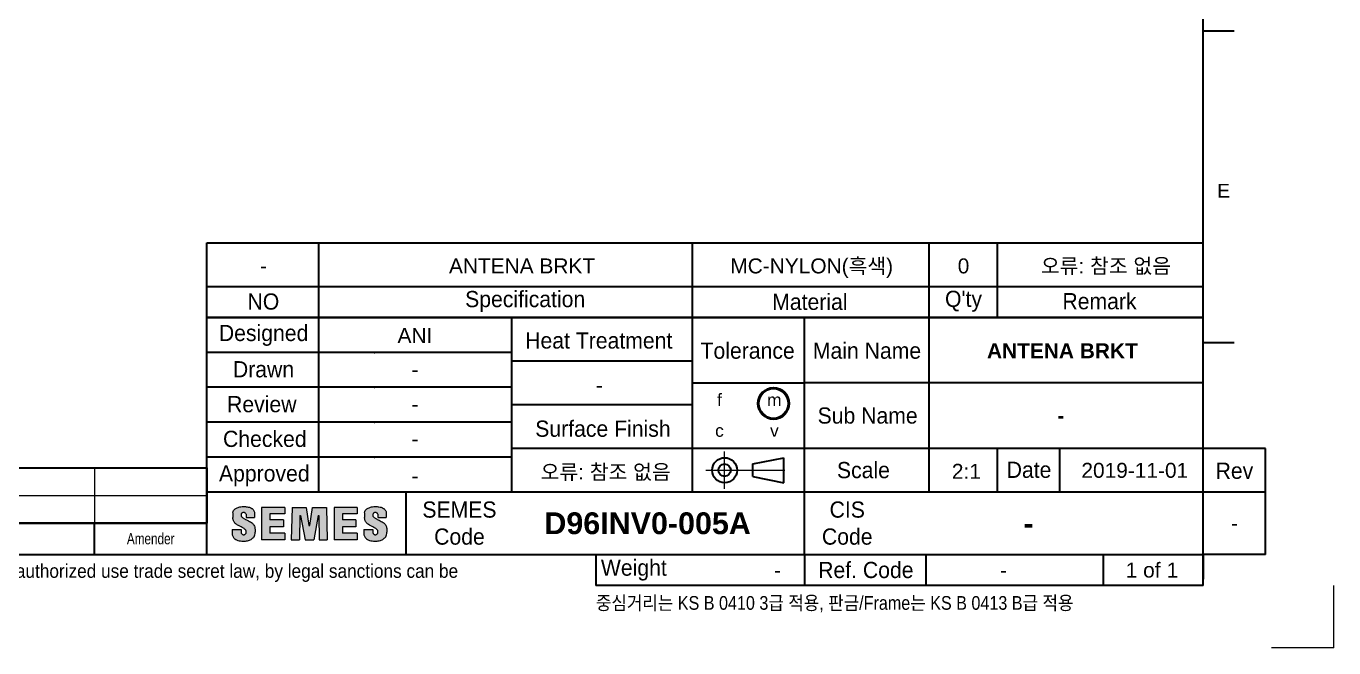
# Model space of a CAD drawing. Header units: millimetres. Extents: x 0 to 210, y 0 to 148.
# Drawn here: x 105 to 210, y 0 to 49.9 of the extents above; entities that cross this region are included whole.
import ezdxf
from ezdxf.enums import TextEntityAlignment as Align

# ---------------------------------------------------------------- set-up
doc = ezdxf.new("R2010")
doc.units = ezdxf.units.MM
doc.header["$LTSCALE"] = 0.5
doc.layers.add('Default', color=7, linetype='Continuous')
doc.layers.add('SLD-0', color=7, linetype='Continuous')
doc.styles.add('SEACAD_Arial', font='arial.ttf')
doc.styles.add('SEACAD_ArialB', font='arialbd.ttf')
doc.styles.add('SEACAD_Gulim', font='gulim.ttc', dxfattribs={"width": 0.9})
doc.styles.add('SEACAD_HY중고딕', font='H2GTRM.TTF', dxfattribs={"width": 0.8})

# ---------------------------------------------------------------- blocks, each defined once
blk = doc.blocks.new('SE')
at = {"layer": 'Default', "color": 7, "linetype": 'Continuous', "lineweight": 15}
for p, q in [((63.49, 14.43), (63.49, 12.21)), ((70.49, 14.43), (70.49, 12.21)), ((110.49, 14.43), (110.49, 12.21)), ((59.5, 12.21), (119.5, 12.21)), ((63.49, 12.21), (63.49, 10)), ((70.49, 12.21), (70.49, 10)), ((110.49, 12.21), (110.49, 10))]:
    blk.add_line(p, q, dxfattribs=at)
at = {"layer": 'Default', "color": 7, "linetype": 'Continuous', "lineweight": 35}
blk.add_lwpolyline([(59.5, 10), (59.5, 14.43), (119.5, 14.43), (119.5, 10), (59.5, 10)], dxfattribs=at)
blk = doc.blocks.new('SEANNOT_GROUP10')
at = {"layer": 'Default', "color": 93, "linetype": 'Continuous', "lineweight": 5, "style": 'SEACAD_Arial'}
blk.add_text('ANI', height=1.2, dxfattribs=at).set_placement((134.82, 25.66), align=Align.TOP_LEFT)
blk = doc.blocks.new('SEANNOT_GROUP11')
at = {"layer": 'Default', "color": 93, "linetype": 'Continuous', "lineweight": 5, "style": 'SEACAD_Arial'}
blk.add_text('-', height=1.2, dxfattribs=at).set_placement((135.94, 22.94), align=Align.TOP_LEFT)
blk = doc.blocks.new('SEANNOT_GROUP12')
at = {"layer": 'Default', "color": 93, "linetype": 'Continuous', "lineweight": 5, "style": 'SEACAD_Arial'}
blk.add_text('-', height=1.2, dxfattribs=at).set_placement((135.94, 20.14), align=Align.TOP_LEFT)
blk = doc.blocks.new('SEANNOT_GROUP13')
at = {"layer": 'Default', "color": 93, "linetype": 'Continuous', "lineweight": 5, "style": 'SEACAD_Arial'}
blk.add_text('-', height=1.2, dxfattribs=at).set_placement((135.94, 17.36), align=Align.TOP_LEFT)
blk = doc.blocks.new('SEANNOT_GROUP14')
at = {"layer": 'Default', "color": 93, "linetype": 'Continuous', "lineweight": 5, "style": 'SEACAD_Arial'}
blk.add_text('-', height=1.2, dxfattribs=at).set_placement((135.94, 14.4), align=Align.TOP_LEFT)
blk = doc.blocks.new('SEANNOT_GROUP15')
at = {"layer": 'Default', "color": 93, "linetype": 'Continuous', "lineweight": 5, "style": 'SEACAD_Arial'}
blk.add_text('-', height=1.2, dxfattribs=at).set_placement((150.74, 21.67), align=Align.TOP_LEFT)
blk = doc.blocks.new('SEANNOT_GROUP16')
at = {"layer": 'Default', "color": 93, "linetype": 'Continuous', "lineweight": 5, "style": 'SEACAD_Arial'}
blk.add_text(' 오류: 참조 없음', height=1.2, dxfattribs=at).set_placement((145.85, 14.71), align=Align.TOP_LEFT)
blk = doc.blocks.new('SEANNOT_GROUP17')
at = {"layer": 'Default', "color": 93, "linetype": 'Continuous', "lineweight": 5, "style": 'SEACAD_ArialB'}
blk.add_text('D96INV0-005A', height=1.75, dxfattribs=at).set_placement((146.61, 10.87), align=Align.TOP_LEFT)
blk = doc.blocks.new('SEANNOT_GROUP18')
at = {"layer": 'Default', "color": 93, "linetype": 'Continuous', "lineweight": 5, "style": 'SEACAD_ArialB'}
blk.add_text('-', height=1.75, dxfattribs=at).set_placement((185.08, 10.87), align=Align.TOP_LEFT)
blk = doc.blocks.new('SEANNOT_GROUP19')
at = {"layer": 'Default', "color": 93, "linetype": 'Continuous', "lineweight": 5, "style": 'SEACAD_ArialB'}
blk.add_text('ANTENA BRKT', height=1.2, dxfattribs=at).set_placement((182.15, 24.43), align=Align.TOP_LEFT)
blk = doc.blocks.new('SEANNOT_GROUP20')
at = {"layer": 'Default', "color": 93, "linetype": 'Continuous', "lineweight": 5, "style": 'SEACAD_ArialB'}
blk.add_text('-', height=1.2, dxfattribs=at).set_placement((187.8, 19.23), align=Align.TOP_LEFT)
blk = doc.blocks.new('SEANNOT_GROUP21')
at = {"layer": 'Default', "color": 93, "linetype": 'Continuous', "lineweight": 5, "style": 'SEACAD_Arial'}
blk.add_text('2019-11-01', height=1.2, dxfattribs=at).set_placement((189.73, 14.84), align=Align.TOP_LEFT)
blk = doc.blocks.new('SEANNOT_GROUP22')
at = {"layer": 'Default', "color": 93, "linetype": 'Continuous', "lineweight": 5, "style": 'SEACAD_Arial'}
blk.add_text('-', height=1.2, dxfattribs=at).set_placement((201.74, 10.6), align=Align.TOP_LEFT)
blk = doc.blocks.new('SEANNOT_GROUP23')
at = {"layer": 'Default', "color": 93, "linetype": 'Continuous', "lineweight": 5, "style": 'SEACAD_Arial'}
blk.add_text('-', height=1.2, dxfattribs=at).set_placement((165.05, 6.84), align=Align.TOP_LEFT)
blk = doc.blocks.new('SEANNOT_GROUP24')
at = {"layer": 'Default', "color": 93, "linetype": 'Continuous', "lineweight": 5, "style": 'SEACAD_Arial'}
blk.add_text('-', height=1.2, dxfattribs=at).set_placement((183.2, 6.84), align=Align.TOP_LEFT)
blk = doc.blocks.new('SEANNOT_GROUP25')
at = {"layer": 'Default', "color": 93, "linetype": 'Continuous', "lineweight": 5, "style": 'SEACAD_Arial'}
for s, p in [('1', (193.28, 6.84)), (' of ', (194.22, 6.84)), ('1', (196.57, 6.84))]:
    blk.add_text(s, height=1.2, dxfattribs=at).set_placement(p, align=Align.TOP_LEFT)
blk = doc.blocks.new('SEANNOT_GROUP26')
at = {"layer": 'Default', "color": 93, "linetype": 'Continuous', "lineweight": 5, "style": 'SEACAD_Arial'}
blk.add_text('MC-NYLON(흑색)', height=1.2, dxfattribs=at).set_placement((161.54, 31.24), align=Align.TOP_LEFT)
blk = doc.blocks.new('SEANNOT_GROUP27')
at = {"layer": 'Default', "color": 93, "linetype": 'Continuous', "lineweight": 5, "style": 'SEACAD_Arial'}
blk.add_text('0', height=1.2, dxfattribs=at).set_placement((179.8, 31.24), align=Align.TOP_LEFT)
blk = doc.blocks.new('SEANNOT_GROUP28')
at = {"layer": 'Default', "color": 93, "linetype": 'Continuous', "lineweight": 5, "style": 'SEACAD_Arial'}
blk.add_text('-', height=1.2, dxfattribs=at).set_placement((123.77, 31.24), align=Align.TOP_LEFT)
blk = doc.blocks.new('SEANNOT_GROUP29')
at = {"layer": 'Default', "color": 93, "linetype": 'Continuous', "lineweight": 5, "style": 'SEACAD_Arial'}
blk.add_text('ANTENA BRKT ', height=1.2, dxfattribs=at).set_placement((138.95, 31.24), align=Align.TOP_LEFT)
blk = doc.blocks.new('SEANNOT_GROUP30')
at = {"layer": 'Default', "color": 93, "linetype": 'Continuous', "lineweight": 5, "style": 'SEACAD_Arial'}
blk.add_text(' 오류: 참조 없음', height=1.2, dxfattribs=at).set_placement((186.02, 31.24), align=Align.TOP_LEFT)
blk = doc.blocks.new('SEANNOT_GROUP31')
at = {"layer": 'Default', "color": 7, "linetype": 'Continuous', "lineweight": 5, "style": 'SEACAD_Arial'}
blk.add_text('f', height=1, dxfattribs=at).set_placement((160.47, 20.39), align=Align.TOP_LEFT)
blk = doc.blocks.new('SEANNOT_GROUP32')
at = {"layer": 'Default', "color": 7, "linetype": 'Continuous', "lineweight": 5, "style": 'SEACAD_Arial'}
blk.add_text('c', height=1, dxfattribs=at).set_placement((160.32, 17.93), align=Align.TOP_LEFT)
blk = doc.blocks.new('SEANNOT_GROUP33')
at = {"layer": 'Default', "color": 7, "linetype": 'Continuous', "lineweight": 5, "style": 'SEACAD_Arial'}
blk.add_text('m', height=1, dxfattribs=at).set_placement((164.49, 20.39), align=Align.TOP_LEFT)
blk = doc.blocks.new('SEANNOT_GROUP34')
at = {"layer": 'Default', "color": 7, "linetype": 'Continuous', "lineweight": 5, "style": 'SEACAD_Arial'}
blk.add_text('v', height=1, dxfattribs=at).set_placement((164.73, 17.93), align=Align.TOP_LEFT)
blk = doc.blocks.new('SEANNOT_GROUP35')
at = {"layer": 'Default', "color": 93, "linetype": 'Continuous', "lineweight": 5, "style": 'SEACAD_Arial'}
blk.add_text('2:1', height=1.2, dxfattribs=at).set_placement((179.33, 14.76), align=Align.TOP_LEFT)
blk = doc.blocks.new('Block4')
at = {"layer": 'Default', "linetype": 'Continuous', "lineweight": 5}
h = blk.add_hatch(color=156, dxfattribs=at)
edge = h.paths.add_edge_path()
edge.add_spline(control_points=[(-4.39, -2.4), (-4.39, -2.34), (-4.4, -2.3), (-4.41, -2.26), (-4.41, -2.22), (-4.45, -2.13), (-4.51, -2.01), (-4.6, -1.91), (-4.7, -1.83), (-4.85, -1.76), (-5, -1.67), (-5.13, -1.61), (-5.24, -1.56), (-5.32, -1.52), (-5.4, -1.46), (-5.47, -1.41), (-5.51, -1.34), (-5.52, -1.27), (-5.51, -1.2), (-5.48, -1.14), (-5.44, -1.08), (-5.37, -1.05), (-5.28, -1.04), (-5.21, -1.07), (-5.14, -1.11), (-5.12, -1.16), (-5.11, -1.18)], knot_values=[0, 0, 0, 0, 0.104489, 0.104489, 0.104489, 0.155102, 0.219804, 0.275291, 0.318977, 0.389051, 0.472232, 0.538257, 0.571484, 0.617649, 0.655043, 0.693486, 0.72504, 0.752421, 0.783418, 0.812224, 0.834964, 0.865997, 0.905499, 0.93656, 0.968644, 1, 1, 1, 1], degree=3, periodic=0)
edge.add_line((-5.11, -1.18), (-5.11, -1.44))
edge.add_line((-5.11, -1.44), (-4.43, -1.44))
edge.add_line((-4.43, -1.44), (-4.43, -1.08))
edge.add_spline(control_points=[(-4.43, -1.08), (-4.44, -1.04), (-4.45, -0.97), (-4.51, -0.86), (-4.58, -0.77), (-4.68, -0.69), (-4.83, -0.63), (-5.01, -0.59), (-5.18, -0.58), (-5.35, -0.57), (-5.52, -0.59), (-5.68, -0.62), (-5.82, -0.67), (-5.97, -0.74), (-6.13, -0.87), (-6.16, -1.01), (-6.18, -1.08)], knot_values=[0, 0, 0, 0, 0.045104, 0.109244, 0.161013, 0.19778, 0.290345, 0.375601, 0.440115, 0.52429, 0.603338, 0.679448, 0.74209, 0.803769, 0.911115, 1, 1, 1, 1], degree=3, periodic=0)
edge.add_line((-6.18, -1.08), (-6.18, -1.46))
edge.add_spline(control_points=[(-6.18, -1.46), (-6.18, -1.49), (-6.17, -1.55), (-6.15, -1.64), (-6.12, -1.73), (-6.07, -1.81), (-6.01, -1.89), (-5.94, -1.97), (-5.84, -2.03), (-5.73, -2.09), (-5.59, -2.17), (-5.45, -2.25), (-5.32, -2.3), (-5.23, -2.38), (-5.14, -2.44), (-5.1, -2.53), (-5.1, -2.6), (-5.1, -2.67), (-5.13, -2.73), (-5.17, -2.79), (-5.24, -2.83), (-5.3, -2.84), (-5.37, -2.82), (-5.43, -2.79), (-5.49, -2.75), (-5.5, -2.71), (-5.5, -2.68)], knot_values=[0, 0, 0, 0, 0.043579, 0.084621, 0.120226, 0.159943, 0.210343, 0.255327, 0.292474, 0.363181, 0.41904, 0.510209, 0.561308, 0.613545, 0.663757, 0.699695, 0.729067, 0.761051, 0.786002, 0.823261, 0.85104, 0.886814, 0.908077, 0.943829, 0.971082, 1, 1, 1, 1], degree=3, periodic=0)
edge.add_line((-5.5, -2.68), (-5.5, -2.41))
edge.add_line((-5.5, -2.41), (-6.23, -2.41))
edge.add_line((-6.23, -2.41), (-6.23, -2.76))
edge.add_spline(control_points=[(-6.23, -2.76), (-6.23, -2.81), (-6.22, -2.89), (-6.16, -3), (-6.1, -3.1), (-6, -3.17), (-5.86, -3.26), (-5.67, -3.32), (-5.46, -3.34), (-5.26, -3.35), (-5.07, -3.33), (-4.92, -3.3), (-4.77, -3.24), (-4.65, -3.17), (-4.55, -3.08), (-4.45, -2.98), (-4.42, -2.89), (-4.41, -2.83), (-4.39, -2.77), (-4.38, -2.71), (-4.39, -2.63)], knot_values=[0, 0, 0, 0, 0.052295, 0.098405, 0.136872, 0.179692, 0.238984, 0.316534, 0.398017, 0.485122, 0.53982, 0.611004, 0.662371, 0.719022, 0.766687, 0.810081, 0.873857, 0.873857, 0.873857, 1, 1, 1, 1], degree=3, periodic=0)
edge.add_line((-4.39, -2.63), (-4.39, -2.4))
h = blk.add_hatch(color=154, dxfattribs=at)
edge = h.paths.add_edge_path()
edge.add_spline(control_points=[(-4.43, -1.08), (-4.44, -1.04), (-4.45, -0.97), (-4.51, -0.86), (-4.58, -0.77), (-4.68, -0.69), (-4.83, -0.63), (-5.01, -0.59), (-5.18, -0.58), (-5.35, -0.57), (-5.52, -0.59), (-5.68, -0.62), (-5.82, -0.67), (-5.97, -0.74), (-6.13, -0.87), (-6.16, -1.01), (-6.18, -1.08)], knot_values=[0, 0, 0, 0, 0.045104, 0.109244, 0.161013, 0.19778, 0.290345, 0.375601, 0.440115, 0.52429, 0.603338, 0.679448, 0.74209, 0.803769, 0.911115, 1, 1, 1, 1], degree=3, periodic=0)
edge.add_line((-6.18, -1.08), (-6.18, -1.46))
edge.add_spline(control_points=[(-6.18, -1.46), (-6.18, -1.49), (-6.17, -1.55), (-6.15, -1.64), (-6.12, -1.73), (-6.07, -1.81), (-6.01, -1.89), (-5.94, -1.97), (-5.84, -2.03), (-5.73, -2.09), (-5.59, -2.17), (-5.45, -2.25), (-5.32, -2.3), (-5.23, -2.38), (-5.14, -2.44), (-5.1, -2.53), (-5.1, -2.6), (-5.1, -2.67), (-5.13, -2.73), (-5.17, -2.79), (-5.24, -2.83), (-5.3, -2.84), (-5.37, -2.82), (-5.43, -2.79), (-5.49, -2.75), (-5.5, -2.71), (-5.5, -2.68)], knot_values=[0, 0, 0, 0, 0.043579, 0.084621, 0.120226, 0.159943, 0.210343, 0.255327, 0.292474, 0.363181, 0.41904, 0.510209, 0.561308, 0.613545, 0.663757, 0.699695, 0.729067, 0.761051, 0.786002, 0.823261, 0.85104, 0.886814, 0.908077, 0.943829, 0.971082, 1, 1, 1, 1], degree=3, periodic=0)
edge.add_line((-5.5, -2.68), (-5.5, -2.41))
edge.add_line((-5.5, -2.41), (-6.23, -2.41))
edge.add_line((-6.23, -2.41), (-6.23, -2.76))
edge.add_spline(control_points=[(-6.23, -2.76), (-6.23, -2.81), (-6.22, -2.89), (-6.16, -3), (-6.1, -3.1), (-6, -3.17), (-5.86, -3.26), (-5.67, -3.32), (-5.46, -3.34), (-5.26, -3.35), (-5.07, -3.33), (-4.92, -3.3), (-4.77, -3.24), (-4.65, -3.17), (-4.55, -3.08), (-4.45, -2.98), (-4.42, -2.89), (-4.41, -2.83), (-4.39, -2.77), (-4.38, -2.71), (-4.39, -2.63)], knot_values=[0, 0, 0, 0, 0.052295, 0.098405, 0.136872, 0.179692, 0.238984, 0.316534, 0.398017, 0.485122, 0.53982, 0.611004, 0.662371, 0.719022, 0.766687, 0.810081, 0.873857, 0.873857, 0.873857, 1, 1, 1, 1], degree=3, periodic=0)
edge.add_line((-4.39, -2.63), (-4.39, -2.4))
edge.add_spline(control_points=[(-4.39, -2.4), (-4.39, -2.34), (-4.4, -2.3), (-4.41, -2.26), (-4.41, -2.22), (-4.45, -2.13), (-4.51, -2.01), (-4.6, -1.91), (-4.7, -1.83), (-4.85, -1.76), (-5, -1.67), (-5.13, -1.61), (-5.24, -1.56), (-5.32, -1.52), (-5.4, -1.46), (-5.47, -1.41), (-5.51, -1.34), (-5.52, -1.27), (-5.51, -1.2), (-5.48, -1.14), (-5.44, -1.08), (-5.37, -1.05), (-5.28, -1.04), (-5.21, -1.07), (-5.14, -1.11), (-5.12, -1.16), (-5.11, -1.18)], knot_values=[0, 0, 0, 0, 0.104489, 0.104489, 0.104489, 0.155102, 0.219804, 0.275291, 0.318977, 0.389051, 0.472232, 0.538257, 0.571484, 0.617649, 0.655043, 0.693486, 0.72504, 0.752421, 0.783418, 0.812224, 0.834964, 0.865997, 0.905499, 0.93656, 0.968644, 1, 1, 1, 1], degree=3, periodic=0)
edge.add_line((-5.11, -1.18), (-5.11, -1.44))
edge.add_line((-5.11, -1.44), (-4.43, -1.44))
edge.add_line((-4.43, -1.44), (-4.43, -1.08))
for color, points in [(156, [(-1.99, -0.65), (-3.87, -0.65), (-3.87, -3.25), (-1.99, -3.25), (-1.99, -2.72), (-3.2, -2.72), (-3.2, -2.19), (-2.11, -2.19), (-2.11, -1.65), (-3.2, -1.65), (-3.2, -1.17), (-1.99, -1.17)]), (154, [(-1.99, -0.65), (-3.87, -0.65), (-3.87, -3.25), (-1.99, -3.25), (-1.99, -2.72), (-3.2, -2.72), (-3.2, -2.19), (-2.11, -2.19), (-2.11, -1.65), (-3.2, -1.65), (-3.2, -1.17), (-1.99, -1.17)]), (156, [(-0.28, -0.65), (-1.42, -0.65), (-1.48, -3.25), (-0.82, -3.25), (-0.79, -1.3), (-0.74, -1.3), (-0.38, -3.25), (0.32, -3.25), (0.67, -1.3), (0.73, -1.3), (0.77, -3.25), (1.41, -3.25), (1.35, -0.65), (0.23, -0.65), (0, -2.09), (-0.07, -2.09)]), (154, [(-0.28, -0.65), (-1.42, -0.65), (-1.48, -3.25), (-0.82, -3.25), (-0.79, -1.3), (-0.74, -1.3), (-0.38, -3.25), (0.32, -3.25), (0.67, -1.3), (0.73, -1.3), (0.77, -3.25), (1.41, -3.25), (1.35, -0.65), (0.23, -0.65), (0, -2.09), (-0.07, -2.09)]), (156, [(2.62, -1.65), (2.62, -1.17), (3.82, -1.17), (3.82, -0.65), (1.95, -0.65), (1.95, -3.25), (3.82, -3.25), (3.82, -2.72), (2.62, -2.72), (2.62, -2.19), (3.71, -2.19), (3.71, -1.65)]), (154, [(1.95, -0.65), (1.95, -3.25), (3.82, -3.25), (3.82, -2.72), (2.62, -2.72), (2.62, -2.19), (3.71, -2.19), (3.71, -1.65), (2.62, -1.65), (2.62, -1.17), (3.82, -1.17), (3.82, -0.65)])]:
    blk.add_hatch(color=color, dxfattribs=at).paths.add_polyline_path(points)
h = blk.add_hatch(color=156, dxfattribs=at)
edge = h.paths.add_edge_path()
edge.add_spline(control_points=[(6.19, -2.4), (6.19, -2.34), (6.18, -2.3), (6.17, -2.26), (6.16, -2.22), (6.13, -2.13), (6.07, -2.01), (5.98, -1.91), (5.87, -1.83), (5.73, -1.76), (5.58, -1.67), (5.44, -1.61), (5.34, -1.56), (5.26, -1.52), (5.18, -1.46), (5.11, -1.41), (5.07, -1.34), (5.06, -1.27), (5.07, -1.2), (5.1, -1.14), (5.14, -1.08), (5.21, -1.05), (5.29, -1.04), (5.37, -1.07), (5.44, -1.11), (5.46, -1.16), (5.47, -1.18)], knot_values=[0, 0, 0, 0, 0.104489, 0.104489, 0.104489, 0.155102, 0.219804, 0.275291, 0.318977, 0.389051, 0.472232, 0.538257, 0.571484, 0.617649, 0.655043, 0.693486, 0.72504, 0.752421, 0.783418, 0.812224, 0.834964, 0.865997, 0.905499, 0.93656, 0.968644, 1, 1, 1, 1], degree=3, periodic=0)
edge.add_line((5.47, -1.18), (5.47, -1.44))
edge.add_line((5.47, -1.44), (6.15, -1.44))
edge.add_line((6.15, -1.44), (6.15, -1.08))
edge.add_spline(control_points=[(6.15, -1.08), (6.14, -1.04), (6.13, -0.97), (6.07, -0.86), (6, -0.77), (5.89, -0.69), (5.74, -0.63), (5.57, -0.59), (5.4, -0.58), (5.23, -0.57), (5.05, -0.59), (4.9, -0.62), (4.76, -0.67), (4.6, -0.74), (4.45, -0.87), (4.41, -1.01), (4.4, -1.08)], knot_values=[0, 0, 0, 0, 0.045104, 0.109244, 0.161013, 0.19778, 0.290345, 0.375601, 0.440115, 0.52429, 0.603338, 0.679448, 0.74209, 0.803769, 0.911115, 1, 1, 1, 1], degree=3, periodic=0)
edge.add_line((4.4, -1.08), (4.4, -1.46))
edge.add_spline(control_points=[(4.4, -1.46), (4.4, -1.49), (4.41, -1.55), (4.43, -1.64), (4.46, -1.73), (4.5, -1.81), (4.57, -1.89), (4.64, -1.97), (4.74, -2.03), (4.85, -2.09), (4.99, -2.17), (5.12, -2.25), (5.26, -2.3), (5.35, -2.38), (5.44, -2.44), (5.48, -2.53), (5.48, -2.6), (5.48, -2.67), (5.45, -2.73), (5.41, -2.79), (5.34, -2.83), (5.27, -2.84), (5.2, -2.82), (5.15, -2.79), (5.09, -2.75), (5.08, -2.71), (5.07, -2.68)], knot_values=[0, 0, 0, 0, 0.043579, 0.084621, 0.120226, 0.159943, 0.210343, 0.255327, 0.292474, 0.363181, 0.41904, 0.510209, 0.561308, 0.613545, 0.663757, 0.699695, 0.729067, 0.761051, 0.786002, 0.823261, 0.85104, 0.886814, 0.908077, 0.943829, 0.971082, 1, 1, 1, 1], degree=3, periodic=0)
edge.add_line((5.07, -2.68), (5.07, -2.41))
edge.add_line((5.07, -2.41), (4.35, -2.41))
edge.add_line((4.35, -2.41), (4.35, -2.76))
edge.add_spline(control_points=[(4.35, -2.76), (4.35, -2.81), (4.36, -2.89), (4.42, -3), (4.48, -3.1), (4.58, -3.17), (4.71, -3.26), (4.9, -3.32), (5.12, -3.34), (5.32, -3.35), (5.51, -3.33), (5.66, -3.3), (5.81, -3.24), (5.93, -3.17), (6.03, -3.08), (6.13, -2.98), (6.16, -2.89), (6.17, -2.83), (6.19, -2.77), (6.2, -2.71), (6.19, -2.63)], knot_values=[0, 0, 0, 0, 0.052295, 0.098405, 0.136872, 0.179692, 0.238984, 0.316534, 0.398017, 0.485122, 0.53982, 0.611004, 0.662371, 0.719022, 0.766687, 0.810081, 0.873857, 0.873857, 0.873857, 1, 1, 1, 1], degree=3, periodic=0)
edge.add_line((6.19, -2.63), (6.19, -2.4))
h = blk.add_hatch(color=154, dxfattribs=at)
edge = h.paths.add_edge_path()
edge.add_spline(control_points=[(6.19, -2.4), (6.19, -2.34), (6.18, -2.3), (6.17, -2.26), (6.16, -2.22), (6.13, -2.13), (6.07, -2.01), (5.98, -1.91), (5.87, -1.83), (5.73, -1.76), (5.58, -1.67), (5.44, -1.61), (5.34, -1.56), (5.26, -1.52), (5.18, -1.46), (5.11, -1.41), (5.07, -1.34), (5.06, -1.27), (5.07, -1.2), (5.1, -1.14), (5.14, -1.08), (5.21, -1.05), (5.29, -1.04), (5.37, -1.07), (5.44, -1.11), (5.46, -1.16), (5.47, -1.18)], knot_values=[0, 0, 0, 0, 0.104489, 0.104489, 0.104489, 0.155102, 0.219804, 0.275291, 0.318977, 0.389051, 0.472232, 0.538257, 0.571484, 0.617649, 0.655043, 0.693486, 0.72504, 0.752421, 0.783418, 0.812224, 0.834964, 0.865997, 0.905499, 0.93656, 0.968644, 1, 1, 1, 1], degree=3, periodic=0)
edge.add_line((5.47, -1.18), (5.47, -1.44))
edge.add_line((5.47, -1.44), (6.15, -1.44))
edge.add_line((6.15, -1.44), (6.15, -1.08))
edge.add_spline(control_points=[(6.15, -1.08), (6.14, -1.04), (6.13, -0.97), (6.07, -0.86), (6, -0.77), (5.89, -0.69), (5.74, -0.63), (5.57, -0.59), (5.4, -0.58), (5.23, -0.57), (5.05, -0.59), (4.9, -0.62), (4.76, -0.67), (4.6, -0.74), (4.45, -0.87), (4.41, -1.01), (4.4, -1.08)], knot_values=[0, 0, 0, 0, 0.045104, 0.109244, 0.161013, 0.19778, 0.290345, 0.375601, 0.440115, 0.52429, 0.603338, 0.679448, 0.74209, 0.803769, 0.911115, 1, 1, 1, 1], degree=3, periodic=0)
edge.add_line((4.4, -1.08), (4.4, -1.46))
edge.add_spline(control_points=[(4.4, -1.46), (4.4, -1.49), (4.41, -1.55), (4.43, -1.64), (4.46, -1.73), (4.5, -1.81), (4.57, -1.89), (4.64, -1.97), (4.74, -2.03), (4.85, -2.09), (4.99, -2.17), (5.12, -2.25), (5.26, -2.3), (5.35, -2.38), (5.44, -2.44), (5.48, -2.53), (5.48, -2.6), (5.48, -2.67), (5.45, -2.73), (5.41, -2.79), (5.34, -2.83), (5.27, -2.84), (5.2, -2.82), (5.15, -2.79), (5.09, -2.75), (5.08, -2.71), (5.07, -2.68)], knot_values=[0, 0, 0, 0, 0.043579, 0.084621, 0.120226, 0.159943, 0.210343, 0.255327, 0.292474, 0.363181, 0.41904, 0.510209, 0.561308, 0.613545, 0.663757, 0.699695, 0.729067, 0.761051, 0.786002, 0.823261, 0.85104, 0.886814, 0.908077, 0.943829, 0.971082, 1, 1, 1, 1], degree=3, periodic=0)
edge.add_line((5.07, -2.68), (5.07, -2.41))
edge.add_line((5.07, -2.41), (4.35, -2.41))
edge.add_line((4.35, -2.41), (4.35, -2.76))
edge.add_spline(control_points=[(4.35, -2.76), (4.35, -2.81), (4.36, -2.89), (4.42, -3), (4.48, -3.1), (4.58, -3.17), (4.71, -3.26), (4.9, -3.32), (5.12, -3.34), (5.32, -3.35), (5.51, -3.33), (5.66, -3.3), (5.81, -3.24), (5.93, -3.17), (6.03, -3.08), (6.13, -2.98), (6.16, -2.89), (6.17, -2.83), (6.19, -2.77), (6.2, -2.71), (6.19, -2.63)], knot_values=[0, 0, 0, 0, 0.052295, 0.098405, 0.136872, 0.179692, 0.238984, 0.316534, 0.398017, 0.485122, 0.53982, 0.611004, 0.662371, 0.719022, 0.766687, 0.810081, 0.873857, 0.873857, 0.873857, 1, 1, 1, 1], degree=3, periodic=0)
edge.add_line((6.19, -2.63), (6.19, -2.4))
at = {"layer": 'Default', "color": 154, "linetype": 'Continuous', "lineweight": 9}
for p, q in [((-1.99, -0.65), (-3.87, -0.65)), ((-3.87, -0.65), (-3.87, -3.25)), ((-1.99, -0.65), (-1.99, -1.17)), ((-1.42, -0.65), (-1.48, -3.25)), ((-1.42, -0.65), (-0.28, -0.65)), ((-0.28, -0.65), (-0.07, -2.09)), ((0, -2.09), (0.23, -0.65)), ((0.23, -0.65), (1.35, -0.65)), ((1.35, -0.65), (1.41, -3.25)), ((1.95, -0.65), (1.95, -3.25)), ((3.82, -0.65), (1.95, -0.65)), ((3.82, -0.65), (3.82, -1.17)), ((-6.18, -1.08), (-6.18, -1.46)), ((-5.11, -1.18), (-5.11, -1.44)), ((-5.11, -1.44), (-4.43, -1.44)), ((-4.43, -1.08), (-4.43, -1.44)), ((-3.2, -1.17), (-3.2, -1.65)), ((-1.99, -1.17), (-3.2, -1.17)), ((-2.11, -1.65), (-3.2, -1.65)), ((-2.11, -1.65), (-2.11, -2.19)), ((-0.79, -1.3), (-0.82, -3.25)), ((-0.79, -1.3), (-0.74, -1.3)), ((-0.74, -1.3), (-0.38, -3.25)), ((-0.07, -2.09), (0, -2.09)), ((0.67, -1.3), (0.32, -3.25)), ((0.67, -1.3), (0.73, -1.3)), ((0.73, -1.3), (0.77, -3.25)), ((2.62, -1.17), (2.62, -1.65)), ((3.82, -1.17), (2.62, -1.17)), ((3.71, -1.65), (2.62, -1.65)), ((3.71, -1.65), (3.71, -2.19)), ((4.4, -1.08), (4.4, -1.46)), ((5.47, -1.18), (5.47, -1.44)), ((5.47, -1.44), (6.15, -1.44)), ((6.15, -1.08), (6.15, -1.44)), ((-6.23, -2.41), (-5.5, -2.41)), ((-6.23, -2.41), (-6.23, -2.76)), ((-5.5, -2.41), (-5.5, -2.68)), ((-4.39, -2.4), (-4.39, -2.63)), ((-3.2, -2.19), (-3.2, -2.72)), ((-2.11, -2.19), (-3.2, -2.19)), ((-1.99, -2.72), (-3.2, -2.72)), ((-1.99, -2.72), (-1.99, -3.25)), ((2.62, -2.19), (2.62, -2.72)), ((3.71, -2.19), (2.62, -2.19)), ((3.82, -2.72), (2.62, -2.72)), ((3.82, -2.72), (3.82, -3.25)), ((4.35, -2.41), (5.07, -2.41)), ((4.35, -2.41), (4.35, -2.76)), ((5.07, -2.41), (5.07, -2.68)), ((6.19, -2.4), (6.19, -2.63)), ((-1.99, -3.25), (-3.87, -3.25)), ((-1.48, -3.25), (-0.82, -3.25)), ((-0.38, -3.25), (0.32, -3.25)), ((0.77, -3.25), (1.41, -3.25)), ((3.82, -3.25), (1.95, -3.25))]:
    blk.add_line(p, q, dxfattribs=at)
for points, knots in [([(-6.18, -1.08), (-6.16, -1.01), (-6.13, -0.87), (-5.97, -0.74), (-5.82, -0.67), (-5.68, -0.62), (-5.52, -0.59), (-5.35, -0.57), (-5.18, -0.58), (-5.01, -0.59), (-4.83, -0.63), (-4.68, -0.69), (-4.58, -0.77), (-4.51, -0.86), (-4.45, -0.97), (-4.44, -1.04), (-4.43, -1.08)], [0, 0, 0, 0, 0.088885, 0.196231, 0.25791, 0.320552, 0.396662, 0.47571, 0.559885, 0.624399, 0.709655, 0.80222, 0.838987, 0.890756, 0.954896, 1, 1, 1, 1]), ([(-5.11, -1.18), (-5.12, -1.16), (-5.14, -1.11), (-5.21, -1.07), (-5.28, -1.04), (-5.37, -1.05), (-5.44, -1.08), (-5.48, -1.14), (-5.51, -1.2), (-5.52, -1.27), (-5.51, -1.34), (-5.47, -1.41), (-5.4, -1.46), (-5.32, -1.52), (-5.24, -1.56), (-5.13, -1.61), (-5, -1.67), (-4.85, -1.76), (-4.7, -1.83), (-4.6, -1.91), (-4.51, -2.01), (-4.45, -2.13), (-4.41, -2.22), (-4.41, -2.26), (-4.4, -2.3), (-4.39, -2.34), (-4.39, -2.4)], [0, 0, 0, 0, 0.031356, 0.06344, 0.094501, 0.134003, 0.165036, 0.187776, 0.216582, 0.247579, 0.27496, 0.306514, 0.344957, 0.382351, 0.428516, 0.461743, 0.527768, 0.610949, 0.681023, 0.724709, 0.780196, 0.844898, 0.895511, 0.895511, 0.895511, 1, 1, 1, 1]), ([(4.4, -1.08), (4.41, -1.01), (4.45, -0.87), (4.6, -0.74), (4.76, -0.67), (4.9, -0.62), (5.05, -0.59), (5.23, -0.57), (5.4, -0.58), (5.57, -0.59), (5.74, -0.63), (5.89, -0.69), (6, -0.77), (6.07, -0.86), (6.13, -0.97), (6.14, -1.04), (6.15, -1.08)], [0, 0, 0, 0, 0.088885, 0.196231, 0.25791, 0.320552, 0.396662, 0.47571, 0.559885, 0.624399, 0.709655, 0.80222, 0.838987, 0.890756, 0.954896, 1, 1, 1, 1]), ([(5.47, -1.18), (5.46, -1.16), (5.44, -1.11), (5.37, -1.07), (5.29, -1.04), (5.21, -1.05), (5.14, -1.08), (5.1, -1.14), (5.07, -1.2), (5.06, -1.27), (5.07, -1.34), (5.11, -1.41), (5.18, -1.46), (5.26, -1.52), (5.34, -1.56), (5.44, -1.61), (5.58, -1.67), (5.73, -1.76), (5.87, -1.83), (5.98, -1.91), (6.07, -2.01), (6.13, -2.13), (6.16, -2.22), (6.17, -2.26), (6.18, -2.3), (6.19, -2.34), (6.19, -2.4)], [0, 0, 0, 0, 0.031356, 0.06344, 0.094501, 0.134003, 0.165036, 0.187776, 0.216582, 0.247579, 0.27496, 0.306514, 0.344957, 0.382351, 0.428516, 0.461743, 0.527768, 0.610949, 0.681023, 0.724709, 0.780196, 0.844898, 0.895511, 0.895511, 0.895511, 1, 1, 1, 1]), ([(-5.5, -2.68), (-5.5, -2.71), (-5.49, -2.75), (-5.43, -2.79), (-5.37, -2.82), (-5.3, -2.84), (-5.24, -2.83), (-5.17, -2.79), (-5.13, -2.73), (-5.1, -2.67), (-5.1, -2.6), (-5.1, -2.53), (-5.14, -2.44), (-5.23, -2.38), (-5.32, -2.3), (-5.45, -2.25), (-5.59, -2.17), (-5.73, -2.09), (-5.84, -2.03), (-5.94, -1.97), (-6.01, -1.89), (-6.07, -1.81), (-6.12, -1.73), (-6.15, -1.64), (-6.17, -1.55), (-6.18, -1.49), (-6.18, -1.46)], [0, 0, 0, 0, 0.028918, 0.056171, 0.091923, 0.113186, 0.14896, 0.176739, 0.213998, 0.238949, 0.270933, 0.300305, 0.336243, 0.386455, 0.438692, 0.489791, 0.58096, 0.636819, 0.707526, 0.744673, 0.789657, 0.840057, 0.879774, 0.915379, 0.956421, 1, 1, 1, 1]), ([(5.07, -2.68), (5.08, -2.71), (5.09, -2.75), (5.15, -2.79), (5.2, -2.82), (5.27, -2.84), (5.34, -2.83), (5.41, -2.79), (5.45, -2.73), (5.48, -2.67), (5.48, -2.6), (5.48, -2.53), (5.44, -2.44), (5.35, -2.38), (5.26, -2.3), (5.12, -2.25), (4.99, -2.17), (4.85, -2.09), (4.74, -2.03), (4.64, -1.97), (4.57, -1.89), (4.5, -1.81), (4.46, -1.73), (4.43, -1.64), (4.41, -1.55), (4.4, -1.49), (4.4, -1.46)], [0, 0, 0, 0, 0.028918, 0.056171, 0.091923, 0.113186, 0.14896, 0.176739, 0.213998, 0.238949, 0.270933, 0.300305, 0.336243, 0.386455, 0.438692, 0.489791, 0.58096, 0.636819, 0.707526, 0.744673, 0.789657, 0.840057, 0.879774, 0.915379, 0.956421, 1, 1, 1, 1]), ([(-6.23, -2.76), (-6.23, -2.81), (-6.22, -2.89), (-6.16, -3), (-6.1, -3.1), (-6, -3.17), (-5.86, -3.26), (-5.67, -3.32), (-5.46, -3.34), (-5.26, -3.35), (-5.07, -3.33), (-4.92, -3.3), (-4.77, -3.24), (-4.65, -3.17), (-4.55, -3.08), (-4.45, -2.98), (-4.42, -2.89), (-4.41, -2.83), (-4.39, -2.77), (-4.38, -2.71), (-4.39, -2.63)], [0, 0, 0, 0, 0.052295, 0.098405, 0.136872, 0.179692, 0.238984, 0.316534, 0.398017, 0.485122, 0.53982, 0.611004, 0.662371, 0.719022, 0.766687, 0.810081, 0.873857, 0.873857, 0.873857, 1, 1, 1, 1]), ([(4.35, -2.76), (4.35, -2.81), (4.36, -2.89), (4.42, -3), (4.48, -3.1), (4.58, -3.17), (4.71, -3.26), (4.9, -3.32), (5.12, -3.34), (5.32, -3.35), (5.51, -3.33), (5.66, -3.3), (5.81, -3.24), (5.93, -3.17), (6.03, -3.08), (6.13, -2.98), (6.16, -2.89), (6.17, -2.83), (6.19, -2.77), (6.2, -2.71), (6.19, -2.63)], [0, 0, 0, 0, 0.052295, 0.098405, 0.136872, 0.179692, 0.238984, 0.316534, 0.398017, 0.485122, 0.53982, 0.611004, 0.662371, 0.719022, 0.766687, 0.810081, 0.873857, 0.873857, 0.873857, 1, 1, 1, 1])]:
    blk.add_open_spline(points, degree=3, knots=knots, dxfattribs=at)
blk = doc.blocks.new('Block3')
at = {"layer": 'Default', "color": 7}
blk.add_blockref('Block4', (0.24, -0.64), dxfattribs=at)

msp = doc.modelspace()

# ---------------------------------------------------------------- linework, layer by layer
at = {"color": 7, "linetype": 'Continuous', "lineweight": 35}
for p, q in [((199.5, 7.5), (199.5, 141)), ((119.5, 32.5), (199.5, 32.5)), ((119.5, 26.5), (119.5, 32.5)), ((128.5, 26.5), (128.5, 32.5)), ((158.5, 26.5), (158.5, 32.5)), ((177.5, 26.5), (177.5, 32.5)), ((183, 26.5), (183, 32.5)), ((199.5, 26.5), (199.5, 32.5)), ((119.5, 29), (199.5, 29)), ((199.5, 26.5), (119.5, 26.5)), ((119.5, 26.5), (199.5, 26.5)), ((119.5, 7.5), (119.5, 26.5)), ((128.5, 12.5), (128.5, 26.5)), ((144, 12.5), (144, 26.5)), ((158.5, 12.5), (158.5, 26.5)), ((167.5, 7.5), (167.5, 26.5)), ((177.5, 12.5), (177.5, 26.5)), ((144, 23.7), (119.5, 23.7)), ((158.5, 23), (144, 23)), ((158.5, 21.25), (167.5, 21.25)), ((199.5, 21.25), (167.5, 21.25)), ((144, 20.9), (119.5, 20.9)), ((158.5, 19.5), (144, 19.5)), ((144, 18.1), (119.5, 18.1)), ((119.5, 7.5), (119.5, 17.5)), ((204.5, 16), (144, 16)), ((183, 12.5), (183, 16)), ((188, 12.5), (188, 16)), ((204.5, 7.5), (204.5, 16)), ((144, 15.3), (119.5, 15.3)), ((163.349, 14.75), (165.849, 15.25)), ((163.349, 13.75), (163.349, 14.75)), ((165.849, 13.25), (165.849, 15.25)), ((163.349, 13.75), (165.849, 13.25)), ((204.5, 12.5), (119.5, 12.5)), ((135.5, 7.5), (135.5, 12.5)), ((59.5, 10), (119.5, 10)), ((110.5, 7.5), (110.5, 10)), ((13, 7.5), (199.5, 7.5)), ((59.5, 7.5), (119.5, 7.5)), ((150.729, 7.5), (150.729, 5)), ((167.5, 7.5), (167.5, 5)), ((177.25, 7.5), (177.25, 5)), ((191.5, 5), (191.5, 7.5)), ((199.5, 7.5), (199.5, 5.5)), ((204.5, 7.5), (199.5, 7.5)), ((199.5, 5), (199.5, 7.5)), ((199.5, 5), (150.729, 5))]:
    msp.add_line(p, q, dxfattribs=at)
at = {"color": 7, "linetype": 'Continuous', "lineweight": 18}
for p, q in [((161.078, 12.75), (161.078, 15.75)), ((159.578, 14.25), (162.578, 14.25)), ((162.578, 14.25), (165.922, 14.25))]:
    msp.add_line(p, q, dxfattribs=at)
at = {"color": 7, "linetype": 'Continuous', "lineweight": 9}
for q in [(210, 5), (205, 0)]:
    msp.add_line((210, 0), q, dxfattribs=at)
at = {"color": 7, "linetype": 'Continuous', "lineweight": 35}
for radius in [1, 0.5]:
    msp.add_circle((161.078, 14.25), radius, dxfattribs=at)
for p in [(119.5, 26.5), (119.5, 26.5), (132.978, 23.7), (132.978, 20.9), (132.978, 18.1), (132.978, 15.3)]:
    msp.add_point(p, dxfattribs=at)
at = {"layer": 'Default', "color": 156, "linetype": 'Continuous', "lineweight": 50}
msp.add_circle((165.01, 19.608), 1.224, dxfattribs=at)
at = {"layer": 'SLD-0', "color": 7, "linetype": 'Continuous', "lineweight": 35}
for p, q in [((199.5, 49.5), (202, 49.5)), ((199.494, 28), (199.494, 30.5)), ((199.494, 24.5), (201.994, 24.5))]:
    msp.add_line(p, q, dxfattribs=at)

# ---------------------------------------------------------------- block references
at = {"layer": 'Default'}
for name in ['SEANNOT_GROUP28', 'SEANNOT_GROUP29', 'SEANNOT_GROUP26', 'SEANNOT_GROUP27', 'SEANNOT_GROUP30', 'SEANNOT_GROUP10', 'SEANNOT_GROUP19', 'SEANNOT_GROUP11', 'SEANNOT_GROUP15', 'SEANNOT_GROUP31', 'SEANNOT_GROUP33', 'SEANNOT_GROUP12', 'SEANNOT_GROUP20', 'SEANNOT_GROUP32', 'SEANNOT_GROUP34', 'SEANNOT_GROUP13', 'SEANNOT_GROUP16', 'SEANNOT_GROUP35', 'SEANNOT_GROUP21', 'SE', 'SEANNOT_GROUP14', 'SEANNOT_GROUP17', 'SEANNOT_GROUP18', 'SEANNOT_GROUP22', 'SEANNOT_GROUP25', 'SEANNOT_GROUP23', 'SEANNOT_GROUP24']:
    msp.add_blockref(name, (0, 0), dxfattribs=at)
at = {"layer": 'Default', "color": 7}
msp.add_blockref('Block3', (127.53, 12.547), dxfattribs=at)

# ---------------------------------------------------------------- texts
at = {"char_height": 1.3}
for s, insert, width, attachment_point in [('{\\fHY중고딕|b0||i0||c0|p34;\\C7;\\H1.3;\\W1.;NO}', (124.049, 27.774), 2.80276, 5), ('{\\fHY중고딕|b0||i0||c0|p34;\\C7;\\H1.3;\\W1.;Specification}', (145.068, 27.784), 11.51401, 5), ('{\\fHY중고딕|b0||i0||c0|p34;\\C7;\\H1.3;\\W1.;Material}', (167.928, 27.75), 6.89326, 5), ("{\\fHY중고딕|b0||i0||c0|p34;\\C7;\\H1.3;\\W1.;Q'ty}", (180.265, 27.801), 3.40876, 5), ('{\\fHY중고딕|b0||i0||c0|p34;\\C7;\\H1.3;\\W1.;Remark}', (191.184, 27.801), 6.66601, 5), ('{\\fHY중고딕|b0||i0||c0|p34;\\C7;\\H1.3;\\W1.;Designed}', (124.067, 25.064), 8.33251, 5), ('{\\fHY중고딕|b0||i0||c0|p34;\\C7;\\H1.3;\\W1.;Heat Treatment}', (150.977, 24.647), 13.55926, 5), ('{\\fHY중고딕|b0||i0||c0|p34;\\C7;\\H1.3;\\W1.;Tolerance}', (162.931, 23.833), 8.63551, 5), ('{\\fHY중고딕|b0||i0||c0|p34;\\C7;\\H1.3;\\W1.;Main Name}', (172.516, 23.833), 9.99901, 5), ('{\\fHY중고딕|b0||i0||c0|p34;\\C7;\\H1.3;\\W1.;Drawn}', (124.059, 22.339), 5.52976, 5), ('{\\fHY중고딕|b0||i0||c0|p34;\\C7;\\H1.3;\\W1.;\\pxsm1.125;Review}', (123.921, 19.54), 6.13576, 5), ('{\\fHY중고딕|b0||i0||c0|p34;\\C7;\\H1.3;\\W1.;Sub Name}', (172.566, 18.628), 9.16576, 5), ('{\\fHY중고딕|b0||i0||c0|p34;\\C7;\\H1.3;\\W1.;Surface Finish}', (151.312, 17.572), 12.57451, 5), ('{\\fHY중고딕|b0||i0||c0|p34;\\C7;\\H1.3;\\W1.;\\pxsm1.125;Checked}', (124.164, 16.757), 7.72651, 5), ('{\\fHY중고딕|b0||i0||c0|p34;\\C7;\\H1.3;\\W1.;Approved}', (124.121, 13.8), 8.33251, 5), ('{\\fHY중고딕|b0||i0||c0|p34;\\C7;\\H1.3;\\W1.;Scale}', (172.229, 14.25), 4.84801, 5), ('{\\fHY중고딕|b0||i0||c0|p34;\\C7;\\H1.3;\\W1.;Date}', (185.525, 14.275), 4.09051, 5), ('{\\fHY중고딕|b0||i0||c0|p34;\\C7;\\H1.3;\\W1.;Rev}', (202.017, 14.198), 3.25726, 5), ('{\\fHY중고딕|b0||i0||c0|p34;\\C7;\\H1.3;\\W1.;SEMES\\P}{\\fHY중고딕|b0||i0||c0|p34;\\C7;\\H1.3;\\W1.;Code}', (139.791, 10), 6.43876, 5), ('{\\fHY중고딕|b0||i0||c0|p34;\\C7;\\H1.3;\\W1.;CIS\\P}{\\fHY중고딕|b0||i0||c0|p34;\\C7;\\H1.3;\\W1.;Code}', (170.929, 10), 4.69651, 5), ('{\\fHY중고딕|b0||i0||c0|p34;\\C7;\\H1.3;\\W1.;Weight}', (151.147, 6.237), 5.98426, 4), ('{\\fHY중고딕|b0||i0||c0|p34;\\C7;\\H1.3;\\W1.;Ref. Code}', (172.423, 6.237), 9.01426, 5)]:
    msp.add_mtext(s, dxfattribs=dict(at, insert=insert, width=width, attachment_point=attachment_point))
for s, insert, char_height, width, attachment_point, style in [('{\\fHY중고딕|b0||i0||c0|p34;\\C7;\\H0.9;\\W0.8;Amender}', (115, 8.75), 0.9, 8.80001, 5, 'SEACAD_HY중고딕'), ('{\\fArial|b0||i0||c0|p34;\\C7;\\H1.1;\\W0.9;This drawing because the assets of the SEMES Unauthorized use trade secret law, by legal sanctions can be}', (106.25, 6), 1.1, 92.13091, 5, 'SEACAD_Arial'), ('{\\fGulim|b0||i0||c0|p34;\\C7;\\H1.1;\\W0.9;중심거리는 KS B 0410 3급 적용, 판금/Frame는 KS B 0413 B급 적용}', (150.75, 3.5), 1.1, 50.00001, 4, 'SEACAD_Gulim')]:
    msp.add_mtext(s, dxfattribs=dict(insert=insert, char_height=char_height, width=width, attachment_point=attachment_point, style=style))
at = {"layer": 'SLD-0', "insert": (201.149, 36.674), "char_height": 1.1, "width": 1.02827, "attachment_point": 5}
msp.add_mtext('{\\fArial|b0||i0||c0|p34;\\C7;\\H1.1;\\W1.;E}', dxfattribs=at)

doc.saveas('drawing.dxf')
